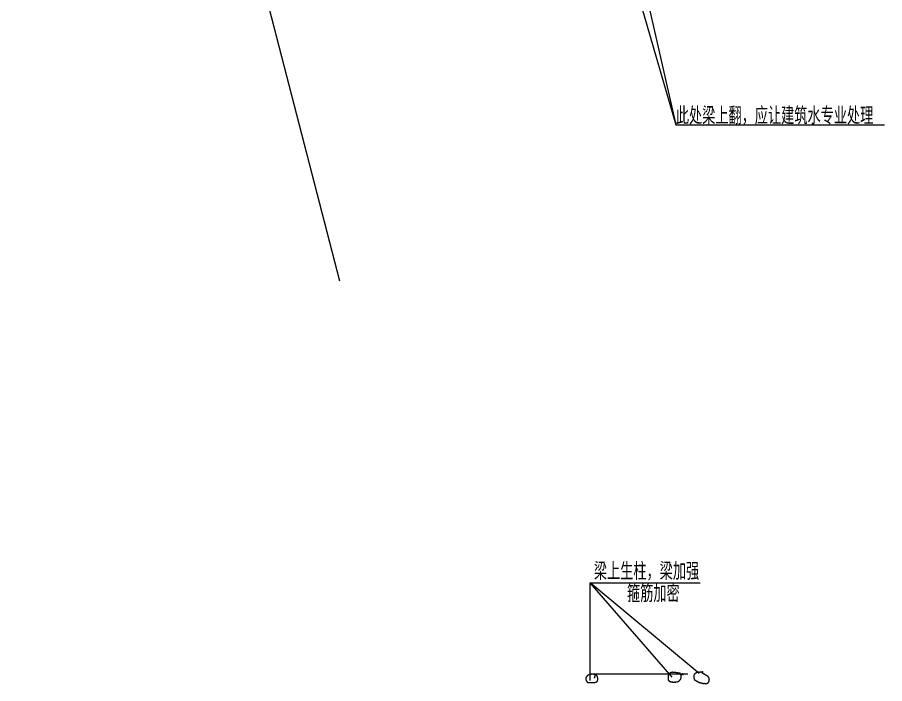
# Model space of a CAD drawing. Extents: x -1058961 to 23600, y -449123 to 2751847.
# Drawn here: x -235267 to -34994, y 2358863 to 2512731 of the extents above; entities that cross this region are included whole.
import ezdxf

# ---------------------------------------------------------------- set-up
doc = ezdxf.new("R2010")
doc.units = 0
doc.header["$LTSCALE"] = 1000
doc.layers.add('S-S说明文字', color=7, linetype='CONTINUOUS')
doc.layers.add('签名', color=7, linetype='CONTINUOUS', lineweight=18)
doc.styles.add('TSSD_REIN', font='tssdeng.shx', dxfattribs={"width": 0.7, "height": 300, "bigfont": 'tssdchn.shx'})

msp = doc.modelspace()

# ---------------------------------------------------------------- linework, layer by layer
at = {"layer": '签名', "color": 1}
for p, q in [((-160819.35, 2451789.64), (-235267.25, 2740598.36)), ((-94044.52, 2525249.61), (-83180.63, 2487898.12)), ((-91725.11, 2525373.84), (-83180.63, 2487898.12)), ((-83180.63, 2487898.12), (-34993.94, 2487898.12)), ((-77812.65, 2361230.82), (-103022.02, 2382127.46)), ((-84036.34, 2360355.58), (-103022.02, 2382127.46)), ((-80436.33, 2361055.58), (-102736, 2361055.58))]:
    msp.add_line(p, q, dxfattribs=at)
msp.add_lwpolyline([(-103022.02, 2359602.26), (-103022.02, 2382127.46), (-77560.02, 2382127.46)], dxfattribs=at)
for points in [[(-82363.36, 2361255.53, 0.52056705), (-82396.41, 2361255.53, 0.52056705), (-82396.41, 2361255.53, 0.52056705), (-82495.56, 2361272.04, 0.52056705), (-82495.56, 2361272.04, 0.52056705), (-82660.8, 2361305.06, 0.52056705), (-82660.8, 2361305.06, 0.52056705), (-82826.04, 2361321.57, 0.52056705), (-82826.04, 2361321.57, 0.52056705), (-83040.86, 2361354.58, 0.52056705), (-83040.86, 2361354.58, 0.52056705), (-83189.58, 2361387.6, 0.52056705), (-83189.58, 2361387.6, 0.52056705), (-83371.35, 2361404.11, 0.52056705), (-83371.35, 2361404.11, 0.52056705), (-83520.07, 2361420.62, 0.52056705), (-83520.07, 2361420.62, 0.52056705), (-83668.79, 2361420.62, 0.52056705), (-83668.79, 2361420.62, 0.52056705), (-83800.99, 2361437.13, 0.52056705), (-83800.99, 2361437.13, 0.52056705), (-83933.18, 2361453.63, 0.52056705), (-83933.18, 2361453.63, 0.52056705), (-84065.38, 2361453.63, 0.52056705), (-84065.38, 2361453.63, 0.52056705), (-84164.52, 2361437.13, 0.52056705), (-84164.52, 2361437.13, 0.52056705), (-84263.67, 2361420.62, 0.52056705), (-84263.67, 2361420.62, 0.52056705), (-84362.81, 2361387.6, 0.52056705), (-84362.81, 2361387.6, 0.52056705), (-84461.96, 2361338.07, 0.52056705), (-84461.96, 2361338.07, 0.52056705), (-84528.06, 2361288.55, 0.52056705), (-84528.06, 2361288.55, 0.52056705), (-84627.2, 2361239.02, 0.52056705), (-84627.2, 2361239.02, 0.52056705), (-84693.3, 2361172.99, 0.52056705), (-84693.3, 2361172.99, 0.52056705), (-84759.4, 2361123.46, 0.52056705), (-84759.4, 2361123.46, 0.52056705), (-84808.98, 2361057.43, 0.52056705), (-84808.98, 2361057.43, 0.52056705), (-84842.02, 2361007.9, 0.52056705), (-84842.02, 2361007.9, 0.52056705), (-84891.6, 2360925.36, 0.52056705), (-84891.6, 2360925.36, 0.52056705), (-84908.12, 2360859.33, 0.52056705), (-84908.12, 2360859.33, 0.52056705), (-84957.7, 2360793.29, 0.52056705), (-84957.7, 2360793.29, 0.52056705), (-84957.7, 2360727.26, 0.52056705), (-84957.7, 2360727.26, 0.52056705), (-84990.74, 2360677.73, 0.52056705), (-84990.74, 2360677.73, 0.52056705), (-84990.74, 2360628.21, 0.52056705), (-84990.74, 2360628.21, 0.52056705), (-84990.74, 2360545.67, 0.52056705), (-84990.74, 2360545.67, 0.52056705), (-84990.74, 2360463.12, 0.52056705), (-84990.74, 2360463.12, 0.52056705), (-84990.74, 2360380.58, 0.52056705), (-84990.74, 2360380.58, 0.52056705), (-84990.74, 2360298.04, 0.52056705), (-84990.74, 2360298.04, 0.52056705), (-84990.74, 2360232, 0.52056705), (-84990.74, 2360232, 0.52056705), (-84990.74, 2360165.97, 0.52056705), (-84990.74, 2360165.97, 0.52056705), (-84990.74, 2360083.43, 0.52056705), (-84990.74, 2360083.43, 0.52056705), (-84990.74, 2360017.39, 0.52056705), (-84990.74, 2360017.39, 0.52056705), (-84990.74, 2359967.87, 0.52056705), (-84990.74, 2359967.87, 0.52056705), (-84990.74, 2359901.84, 0.52056705), (-84990.74, 2359901.84, 0.52056705), (-84990.74, 2359868.82, 0.52056705), (-84990.74, 2359868.82, 0.52056705), (-84990.74, 2359802.78, 0.52056705), (-84990.74, 2359802.78, 0.52056705), (-84957.7, 2359736.75, 0.52056705), (-84957.7, 2359736.75, 0.52056705), (-84924.65, 2359687.22, 0.52056705), (-84924.65, 2359687.22, 0.52056705), (-84891.6, 2359621.19, 0.52056705), (-84891.6, 2359621.19, 0.52056705), (-84858.55, 2359571.66, 0.52056705), (-84858.55, 2359571.66, 0.52056705), (-84825.5, 2359538.65, 0.52056705), (-84825.5, 2359538.65, 0.52056705), (-84759.4, 2359489.12, 0.52056705), (-84759.4, 2359489.12, 0.52056705), (-84660.25, 2359456.11, 0.52056705), (-84660.25, 2359456.11, 0.52056705), (-84561.11, 2359390.07, 0.52056705), (-84561.11, 2359390.07, 0.52056705), (-84428.91, 2359373.56, 0.52056705), (-84428.91, 2359373.56, 0.52056705), (-84280.19, 2359340.55, 0.52056705), (-84280.19, 2359340.55, 0.52056705), (-84065.38, 2359307.53, 0.52056705), (-84065.38, 2359307.53, 0.52056705), (-83867.08, 2359274.51, 0.52056705), (-83867.08, 2359274.51, 0.52056705), (-83652.27, 2359274.51, 0.52056705), (-83652.27, 2359274.51, 0.52056705), (-83437.45, 2359258, 0.52056705), (-83437.45, 2359258, 0.52056705), (-83140.01, 2359258, 0.52056705), (-83140.01, 2359258, 0.52056705), (-82941.71, 2359291.02, 0.52056705), (-82941.71, 2359291.02, 0.52056705), (-82776.47, 2359324.04, 0.52056705), (-82776.47, 2359324.04, 0.52056705), (-82693.85, 2359373.56, 0.52056705), (-82693.85, 2359373.56, 0.52056705), (-82578.18, 2359439.6, 0.52056705), (-82578.18, 2359439.6, 0.52056705), (-82462.51, 2359522.14, 0.52056705), (-82462.51, 2359522.14, 0.52056705), (-82379.89, 2359604.68, 0.52056705), (-82379.89, 2359604.68, 0.52056705), (-82330.31, 2359654.21, 0.52056705), (-82330.31, 2359654.21, 0.52056705), (-82264.21, 2359720.24, 0.52056705), (-82264.21, 2359720.24, 0.52056705), (-82198.12, 2359769.77, 0.52056705), (-82198.12, 2359769.77, 0.52056705), (-82165.07, 2359852.31, 0.52056705), (-82165.07, 2359852.31, 0.52056705), (-82098.97, 2359951.36, 0.52056705), (-82098.97, 2359951.36, 0.52056705), (-82049.39, 2360050.41, 0.52056705), (-82049.39, 2360050.41, 0.52056705), (-81999.82, 2360149.46, 0.52056705), (-81999.82, 2360149.46, 0.52056705), (-81983.3, 2360232, 0.52056705), (-81983.3, 2360232, 0.52056705), (-81966.77, 2360347.56, 0.52056705), (-81966.77, 2360347.56, 0.52056705), (-81966.77, 2360430.11, 0.52056705), (-81966.77, 2360430.11, 0.52056705), (-81966.77, 2360479.63, 0.52056705), (-81966.77, 2360479.63, 0.52056705), (-81966.77, 2360562.17, 0.52056705), (-81966.77, 2360562.17, 0.52056705), (-81966.77, 2360628.21, 0.52056705), (-81966.77, 2360628.21, 0.52056705), (-81966.77, 2360677.73, 0.52056705), (-81966.77, 2360677.73, 0.52056705), (-81983.3, 2360727.26, 0.52056705), (-81983.3, 2360727.26, 0.52056705), (-81999.82, 2360776.78, 0.52056705), (-81999.82, 2360776.78, 0.52056705), (-82032.87, 2360842.82, 0.52056705), (-82032.87, 2360842.82, 0.52056705), (-82049.39, 2360925.36, 0.52056705), (-82049.39, 2360925.36, 0.52056705), (-82065.92, 2360991.4, 0.52056705), (-82065.92, 2360991.4, 0.52056705), (-82098.97, 2361073.94, 0.52056705), (-82098.97, 2361073.94, 0.52056705), (-82115.5, 2361106.95, 0.52056705), (-82115.5, 2361106.95, 0.52056705), (-82148.54, 2361172.99, 0.52056705), (-82148.54, 2361172.99, 0.52056705), (-82165.07, 2361206.01, 0.52056705), (-82165.07, 2361206.01, 0.52056705), (-82181.59, 2361222.51, 0.52056705), (-82181.59, 2361222.51, 0.52056705), (-82198.12, 2361239.02, 0.52056705), (-82198.12, 2361239.02, 0.52056705), (-82214.64, 2361255.53, 0.52056705), (-82214.64, 2361255.53, 0.52056705), (-82231.17, 2361255.53, 0.52056705), (-82231.17, 2361255.53, 0.52056705), (-82247.69, 2361272.04, 0.52056705), (-82247.69, 2361272.04, 0.52056705), (-82313.79, 2361272.04, 0.52056705), (-82313.79, 2361272.04, 0.52056705), (-82346.84, 2361288.55, 0.52056705), (-82346.84, 2361288.55, 0.52056705), (-82363.36, 2361288.55, 0.52056705), (-82363.36, 2361288.55, 0.52056705), (-82379.89, 2361288.55, 0.52056705), (-82379.89, 2361288.55, 0.52056705), (-82379.89, 2361272.04, 0.52056705), (-82379.89, 2361272.04, 0.52056705), (-82379.89, 2361239.02, 0.52056705), (-82379.89, 2361239.02, 0.52056705), (-82379.89, 2361222.51, 0.52056705), (-82379.89, 2361222.51, 0.52056705), (-82379.89, 2361189.5, 0.52056705), (-82379.89, 2361189.5, 0.52056705), (-82330.31, 2361172.99, 0.52056705), (-82330.31, 2361172.99, 0.52056705), (-82181.59, 2361139.97, 0.52056705), (-82181.59, 2361139.97, 0.52056705), (-81950.25, 2361090.45, 0.52056705), (-81950.25, 2361090.45, 0.52056705), (-81669.33, 2361057.43, 0.52056705), (-81669.33, 2361057.43, 0.52056705), (-81504.09, 2361024.41, 0.52056705), (-81504.09, 2361024.41, 0.52056705), (-81404.94, 2361024.41, 0.52056705), (-81404.94, 2361024.41, 0.52056705), (-81355.37, 2361024.41, 0.52056705), (-81355.37, 2361024.41, 0.52056705), (-81355.37, 2361040.92, 0.52056705), (-81355.37, 2361040.92, 0.52056705), (-81371.89, 2361040.92, 0.52056705), (-81371.89, 2361040.92, 0.52056705), (-81421.47, 2361040.92, 0.52056705), (-81421.47, 2361040.92, 0.52056705), (-81487.57, 2361040.92, 0.52056705), (-81487.57, 2361040.92, 0.52056705), (-81520.61, 2361057.43, 0.52056705), (-81520.61, 2361057.43, 0.52056705), (-81537.14, 2361057.43, 0.52056705), (-81537.14, 2361057.43, 0.52056705), (-81553.66, 2361057.43, 0.52056705), (-81553.66, 2361057.43, 0.52056705), (-81570.19, 2361057.43, 0.52056705), (-81570.19, 2361057.43, 0.52056705), (-81570.19, 2361073.94, 0.52056705), (-81570.19, 2361073.94, 0.52056705), (-81603.24, 2361073.94, 0.52056705), (-81603.24, 2361073.94, 0.52056705), (-81619.76, 2361090.45, 0.52056705), (-81619.76, 2361090.45, 0.52056705), (-81652.81, 2361106.95, 0.52056705), (-81652.81, 2361106.95, 0.52056705), (-81702.38, 2361123.46, 0.52056705), (-81702.38, 2361123.46, 0.52056705), (-81735.43, 2361123.46, 0.52056705), (-81735.43, 2361123.46)], [(-76893.78, 2361486.65, 0.52056705), (-76959.88, 2361486.65, 0.52056705), (-76959.88, 2361486.65, 0.52056705), (-77141.64, 2361486.65, 0.52056705), (-77141.64, 2361486.65, 0.52056705), (-77406.03, 2361470.14, 0.52056705), (-77406.03, 2361470.14, 0.52056705), (-77554.75, 2361470.14, 0.52056705), (-77554.75, 2361470.14, 0.52056705), (-77802.62, 2361470.14, 0.52056705), (-77802.62, 2361470.14, 0.52056705), (-78133.11, 2361437.13, 0.52056705), (-78133.11, 2361437.13, 0.52056705), (-78298.35, 2361404.11, 0.52056705), (-78298.35, 2361404.11, 0.52056705), (-78414.02, 2361354.58, 0.52056705), (-78414.02, 2361354.58, 0.52056705), (-78546.22, 2361305.06, 0.52056705), (-78546.22, 2361305.06, 0.52056705), (-78694.94, 2361206.01, 0.52056705), (-78694.94, 2361206.01, 0.52056705), (-78810.61, 2361123.46, 0.52056705), (-78810.61, 2361123.46, 0.52056705), (-78926.28, 2361007.9, 0.52056705), (-78926.28, 2361007.9, 0.52056705), (-78992.38, 2360892.35, 0.52056705), (-78992.38, 2360892.35, 0.52056705), (-79025.43, 2360793.29, 0.52056705), (-79025.43, 2360793.29, 0.52056705), (-79041.95, 2360677.73, 0.52056705), (-79041.95, 2360677.73, 0.52056705), (-79058.47, 2360578.68, 0.52056705), (-79058.47, 2360578.68, 0.52056705), (-79058.47, 2360479.63, 0.52056705), (-79058.47, 2360479.63, 0.52056705), (-79058.47, 2360364.07, 0.52056705), (-79058.47, 2360364.07, 0.52056705), (-79058.47, 2360265.02, 0.52056705), (-79058.47, 2360265.02, 0.52056705), (-79041.95, 2360132.95, 0.52056705), (-79041.95, 2360132.95, 0.52056705), (-79008.9, 2360017.39, 0.52056705), (-79008.9, 2360017.39, 0.52056705), (-78959.33, 2359901.84, 0.52056705), (-78959.33, 2359901.84, 0.52056705), (-78876.71, 2359802.78, 0.52056705), (-78876.71, 2359802.78, 0.52056705), (-78777.56, 2359703.73, 0.52056705), (-78777.56, 2359703.73, 0.52056705), (-78661.89, 2359637.7, 0.52056705), (-78661.89, 2359637.7, 0.52056705), (-78562.74, 2359555.16, 0.52056705), (-78562.74, 2359555.16, 0.52056705), (-78430.55, 2359489.12, 0.52056705), (-78430.55, 2359489.12, 0.52056705), (-78265.3, 2359406.58, 0.52056705), (-78265.3, 2359406.58, 0.52056705), (-78116.59, 2359324.04, 0.52056705), (-78116.59, 2359324.04, 0.52056705), (-77951.34, 2359241.49, 0.52056705), (-77951.34, 2359241.49, 0.52056705), (-77753.05, 2359175.46, 0.52056705), (-77753.05, 2359175.46, 0.52056705), (-77505.18, 2359109.43, 0.52056705), (-77505.18, 2359109.43, 0.52056705), (-77306.89, 2359043.39, 0.52056705), (-77306.89, 2359043.39, 0.52056705), (-77075.55, 2358993.87, 0.52056705), (-77075.55, 2358993.87, 0.52056705), (-76844.2, 2358960.85, 0.52056705), (-76844.2, 2358960.85, 0.52056705), (-76596.34, 2358944.34, 0.52056705), (-76596.34, 2358944.34, 0.52056705), (-76315.42, 2358927.83, 0.52056705), (-76315.42, 2358927.83, 0.52056705), (-76117.13, 2358927.83, 0.52056705), (-76117.13, 2358927.83, 0.52056705), (-75951.89, 2358944.34, 0.52056705), (-75951.89, 2358944.34, 0.52056705), (-75836.21, 2359010.38, 0.52056705), (-75836.21, 2359010.38, 0.52056705), (-75770.12, 2359076.41, 0.52056705), (-75770.12, 2359076.41, 0.52056705), (-75704.02, 2359158.95, 0.52056705), (-75704.02, 2359158.95, 0.52056705), (-75670.97, 2359224.99, 0.52056705), (-75670.97, 2359224.99, 0.52056705), (-75621.4, 2359274.51, 0.52056705), (-75621.4, 2359274.51, 0.52056705), (-75604.87, 2359340.55, 0.52056705), (-75604.87, 2359340.55, 0.52056705), (-75588.35, 2359373.56, 0.52056705), (-75588.35, 2359373.56, 0.52056705), (-75555.3, 2359423.09, 0.52056705), (-75555.3, 2359423.09, 0.52056705), (-75522.25, 2359522.14, 0.52056705), (-75522.25, 2359522.14, 0.52056705), (-75505.73, 2359621.19, 0.52056705), (-75505.73, 2359621.19, 0.52056705), (-75505.73, 2359720.24, 0.52056705), (-75505.73, 2359720.24, 0.52056705), (-75505.73, 2359819.29, 0.52056705), (-75505.73, 2359819.29, 0.52056705), (-75505.73, 2359934.85, 0.52056705), (-75505.73, 2359934.85, 0.52056705), (-75522.25, 2360017.39, 0.52056705), (-75522.25, 2360017.39, 0.52056705), (-75555.3, 2360099.94, 0.52056705), (-75555.3, 2360099.94, 0.52056705), (-75588.35, 2360182.48, 0.52056705), (-75588.35, 2360182.48, 0.52056705), (-75637.92, 2360281.53, 0.52056705), (-75637.92, 2360281.53, 0.52056705), (-75687.5, 2360364.07, 0.52056705), (-75687.5, 2360364.07, 0.52056705), (-75720.54, 2360430.11, 0.52056705), (-75720.54, 2360430.11, 0.52056705), (-75753.59, 2360479.63, 0.52056705), (-75753.59, 2360479.63, 0.52056705), (-75803.17, 2360529.16, 0.52056705), (-75803.17, 2360529.16, 0.52056705), (-75852.74, 2360562.17, 0.52056705), (-75852.74, 2360562.17, 0.52056705), (-75935.36, 2360611.7, 0.52056705), (-75935.36, 2360611.7, 0.52056705), (-76001.46, 2360661.23, 0.52056705), (-76001.46, 2360661.23, 0.52056705), (-76067.56, 2360694.24, 0.52056705), (-76067.56, 2360694.24, 0.52056705), (-76133.65, 2360727.26, 0.52056705), (-76133.65, 2360727.26, 0.52056705), (-76232.8, 2360776.78, 0.52056705), (-76232.8, 2360776.78, 0.52056705), (-76298.9, 2360809.8, 0.52056705), (-76298.9, 2360809.8, 0.52056705), (-76398.04, 2360859.33, 0.52056705), (-76398.04, 2360859.33, 0.52056705), (-76480.67, 2360908.85, 0.52056705), (-76480.67, 2360908.85, 0.52056705), (-76546.76, 2360958.38, 0.52056705), (-76546.76, 2360958.38, 0.52056705), (-76612.86, 2361007.9, 0.52056705), (-76612.86, 2361007.9, 0.52056705), (-76645.91, 2361057.43, 0.52056705), (-76645.91, 2361057.43, 0.52056705), (-76695.48, 2361090.45, 0.52056705), (-76695.48, 2361090.45, 0.52056705), (-76728.53, 2361106.95, 0.52056705), (-76728.53, 2361106.95, 0.52056705), (-76745.06, 2361123.46, 0.52056705), (-76745.06, 2361123.46, 0.52056705), (-76761.58, 2361123.46, 0.52056705), (-76761.58, 2361123.46, 0.52056705), (-76794.63, 2361139.97, 0.52056705), (-76794.63, 2361139.97, 0.52056705), (-76827.68, 2361156.48, 0.52056705), (-76827.68, 2361156.48, 0.52056705), (-76844.2, 2361156.48, 0.52056705), (-76844.2, 2361156.48, 0.52056705), (-76860.73, 2361156.48, 0.52056705), (-76860.73, 2361156.48, 0.52056705), (-76877.25, 2361172.99, 0.52056705), (-76877.25, 2361172.99, 0.52056705), (-76910.3, 2361222.51, 0.52056705), (-76910.3, 2361222.51, 0.52056705), (-76959.88, 2361288.55, 0.52056705), (-76959.88, 2361288.55, 0.52056705), (-76976.4, 2361371.09, 0.52056705), (-76976.4, 2361371.09, 0.52056705), (-77009.45, 2361453.63, 0.52056705), (-77009.45, 2361453.63, 0.52056705), (-77009.45, 2361519.67, 0.52056705), (-77009.45, 2361519.67, 0.52056705), (-77009.45, 2361552.68, 0.52056705), (-77009.45, 2361552.68, 0.52056705), (-77025.97, 2361552.68, 0.52056705), (-77025.97, 2361552.68, 0.52056705), (-77042.5, 2361552.68, 0.52056705), (-77042.5, 2361552.68, 0.52056705), (-77075.55, 2361536.18, 0.52056705), (-77075.55, 2361536.18, 0.52056705), (-77108.59, 2361470.14, 0.52056705), (-77108.59, 2361470.14, 0.52056705), (-77141.64, 2361420.62, 0.52056705), (-77141.64, 2361420.62, 0.52056705), (-77158.17, 2361338.07, 0.52056705), (-77158.17, 2361338.07, 0.52056705), (-77158.17, 2361288.55, 0.52056705), (-77158.17, 2361288.55, 0.52056705), (-77158.17, 2361255.53, 0.52056705), (-77158.17, 2361255.53)], [(-101784.19, 2360923.93, 0.52056705), (-101794.58, 2360923.93, 0.52056705), (-101794.58, 2360923.93, 0.52056705), (-101846.53, 2360944.69, 0.52056705), (-101846.53, 2360944.69, 0.52056705), (-101929.65, 2360955.07, 0.52056705), (-101929.65, 2360955.07, 0.52056705), (-102106.29, 2360975.83, 0.52056705), (-102106.29, 2360975.83, 0.52056705), (-102376.44, 2360986.21, 0.52056705), (-102376.44, 2360986.21, 0.52056705), (-102553.07, 2360996.59, 0.52056705), (-102553.07, 2360996.59, 0.52056705), (-102760.88, 2360996.59, 0.52056705), (-102760.88, 2360996.59, 0.52056705), (-102916.74, 2360986.21, 0.52056705), (-102916.74, 2360986.21, 0.52056705), (-103062.2, 2360975.83, 0.52056705), (-103062.2, 2360975.83, 0.52056705), (-103186.89, 2360934.31, 0.52056705), (-103186.89, 2360934.31, 0.52056705), (-103311.57, 2360903.17, 0.52056705), (-103311.57, 2360903.17, 0.52056705), (-103373.91, 2360872.03, 0.52056705), (-103373.91, 2360872.03, 0.52056705), (-103425.86, 2360840.89, 0.52056705), (-103425.86, 2360840.89, 0.52056705), (-103477.82, 2360809.74, 0.52056705), (-103477.82, 2360809.74, 0.52056705), (-103540.16, 2360757.84, 0.52056705), (-103540.16, 2360757.84, 0.52056705), (-103581.72, 2360726.7, 0.52056705), (-103581.72, 2360726.7, 0.52056705), (-103633.67, 2360674.8, 0.52056705), (-103633.67, 2360674.8, 0.52056705), (-103675.23, 2360612.52, 0.52056705), (-103675.23, 2360612.52, 0.52056705), (-103747.96, 2360539.86, 0.52056705), (-103747.96, 2360539.86, 0.52056705), (-103799.92, 2360498.34, 0.52056705), (-103799.92, 2360498.34, 0.52056705), (-103841.48, 2360436.05, 0.52056705), (-103841.48, 2360436.05, 0.52056705), (-103872.65, 2360394.53, 0.52056705), (-103872.65, 2360394.53, 0.52056705), (-103903.82, 2360342.63, 0.52056705), (-103903.82, 2360342.63, 0.52056705), (-103934.99, 2360301.11, 0.52056705), (-103934.99, 2360301.11, 0.52056705), (-103955.77, 2360259.59, 0.52056705), (-103955.77, 2360259.59, 0.52056705), (-103976.55, 2360197.3, 0.52056705), (-103976.55, 2360197.3, 0.52056705), (-103986.94, 2360166.16, 0.52056705), (-103986.94, 2360166.16, 0.52056705), (-103997.33, 2360124.64, 0.52056705), (-103997.33, 2360124.64, 0.52056705), (-104018.11, 2360072.74, 0.52056705), (-104018.11, 2360072.74, 0.52056705), (-104018.11, 2360051.98, 0.52056705), (-104018.11, 2360051.98, 0.52056705), (-104018.11, 2360010.46, 0.52056705), (-104018.11, 2360010.46, 0.52056705), (-104018.11, 2359989.7, 0.52056705), (-104018.11, 2359989.7, 0.52056705), (-104018.11, 2359948.18, 0.52056705), (-104018.11, 2359948.18, 0.52056705), (-104018.11, 2359917.04, 0.52056705), (-104018.11, 2359917.04, 0.52056705), (-104007.72, 2359875.51, 0.52056705), (-104007.72, 2359875.51, 0.52056705), (-103997.33, 2359844.37, 0.52056705), (-103997.33, 2359844.37, 0.52056705), (-103986.94, 2359813.23, 0.52056705), (-103986.94, 2359813.23, 0.52056705), (-103976.55, 2359782.09, 0.52056705), (-103976.55, 2359782.09, 0.52056705), (-103966.16, 2359740.57, 0.52056705), (-103966.16, 2359740.57, 0.52056705), (-103955.77, 2359709.43, 0.52056705), (-103955.77, 2359709.43, 0.52056705), (-103945.38, 2359688.67, 0.52056705), (-103945.38, 2359688.67, 0.52056705), (-103934.99, 2359647.15, 0.52056705), (-103934.99, 2359647.15, 0.52056705), (-103914.21, 2359605.63, 0.52056705), (-103914.21, 2359605.63, 0.52056705), (-103903.82, 2359564.11, 0.52056705), (-103903.82, 2359564.11, 0.52056705), (-103883.04, 2359522.58, 0.52056705), (-103883.04, 2359522.58, 0.52056705), (-103851.87, 2359491.44, 0.52056705), (-103851.87, 2359491.44, 0.52056705), (-103841.48, 2359449.92, 0.52056705), (-103841.48, 2359449.92, 0.52056705), (-103820.7, 2359429.16, 0.52056705), (-103820.7, 2359429.16, 0.52056705), (-103799.92, 2359408.4, 0.52056705), (-103799.92, 2359408.4, 0.52056705), (-103768.75, 2359377.26, 0.52056705), (-103768.75, 2359377.26, 0.52056705), (-103758.36, 2359356.5, 0.52056705), (-103758.36, 2359356.5, 0.52056705), (-103737.57, 2359335.74, 0.52056705), (-103737.57, 2359335.74, 0.52056705), (-103716.79, 2359304.6, 0.52056705), (-103716.79, 2359304.6, 0.52056705), (-103685.62, 2359283.84, 0.52056705), (-103685.62, 2359283.84, 0.52056705), (-103654.45, 2359252.69, 0.52056705), (-103654.45, 2359252.69, 0.52056705), (-103623.28, 2359221.55, 0.52056705), (-103623.28, 2359221.55, 0.52056705), (-103571.33, 2359190.41, 0.52056705), (-103571.33, 2359190.41, 0.52056705), (-103508.99, 2359169.65, 0.52056705), (-103508.99, 2359169.65, 0.52056705), (-103446.65, 2359148.89, 0.52056705), (-103446.65, 2359148.89, 0.52056705), (-103384.3, 2359138.51, 0.52056705), (-103384.3, 2359138.51, 0.52056705), (-103311.57, 2359138.51, 0.52056705), (-103311.57, 2359138.51, 0.52056705), (-103259.62, 2359128.13, 0.52056705), (-103259.62, 2359128.13, 0.52056705), (-103176.5, 2359128.13, 0.52056705), (-103176.5, 2359128.13, 0.52056705), (-103114.15, 2359128.13, 0.52056705), (-103114.15, 2359128.13, 0.52056705), (-103041.42, 2359128.13, 0.52056705), (-103041.42, 2359128.13, 0.52056705), (-102937.52, 2359128.13, 0.52056705), (-102937.52, 2359128.13, 0.52056705), (-102854.39, 2359117.75, 0.52056705), (-102854.39, 2359117.75, 0.52056705), (-102719.32, 2359117.75, 0.52056705), (-102719.32, 2359117.75, 0.52056705), (-102625.81, 2359117.75, 0.52056705), (-102625.81, 2359117.75, 0.52056705), (-102573.85, 2359117.75, 0.52056705), (-102573.85, 2359117.75, 0.52056705), (-102501.12, 2359117.75, 0.52056705), (-102501.12, 2359117.75, 0.52056705), (-102449.17, 2359128.13, 0.52056705), (-102449.17, 2359128.13, 0.52056705), (-102366.05, 2359128.13, 0.52056705), (-102366.05, 2359128.13, 0.52056705), (-102324.49, 2359128.13, 0.52056705), (-102324.49, 2359128.13, 0.52056705), (-102262.14, 2359138.51, 0.52056705), (-102262.14, 2359138.51, 0.52056705), (-102189.41, 2359148.89, 0.52056705), (-102189.41, 2359148.89, 0.52056705), (-102106.29, 2359148.89, 0.52056705), (-102106.29, 2359148.89, 0.52056705), (-102033.56, 2359148.89, 0.52056705), (-102033.56, 2359148.89, 0.52056705), (-101940.04, 2359159.27, 0.52056705), (-101940.04, 2359159.27, 0.52056705), (-101877.7, 2359169.65, 0.52056705), (-101877.7, 2359169.65, 0.52056705), (-101815.36, 2359169.65, 0.52056705), (-101815.36, 2359169.65, 0.52056705), (-101763.41, 2359190.41, 0.52056705), (-101763.41, 2359190.41, 0.52056705), (-101732.24, 2359190.41, 0.52056705), (-101732.24, 2359190.41, 0.52056705), (-101701.07, 2359200.79, 0.52056705), (-101701.07, 2359200.79, 0.52056705), (-101669.9, 2359211.17, 0.52056705), (-101669.9, 2359211.17, 0.52056705), (-101638.72, 2359211.17, 0.52056705), (-101638.72, 2359211.17, 0.52056705), (-101607.55, 2359231.93, 0.52056705), (-101607.55, 2359231.93, 0.52056705), (-101586.77, 2359242.31, 0.52056705), (-101586.77, 2359242.31, 0.52056705), (-101565.99, 2359252.69, 0.52056705), (-101565.99, 2359252.69, 0.52056705), (-101545.21, 2359263.07, 0.52056705), (-101545.21, 2359263.07, 0.52056705), (-101524.43, 2359273.46, 0.52056705), (-101524.43, 2359273.46, 0.52056705), (-101493.26, 2359283.84, 0.52056705), (-101493.26, 2359283.84, 0.52056705), (-101472.48, 2359294.22, 0.52056705), (-101472.48, 2359294.22, 0.52056705), (-101441.3, 2359314.98, 0.52056705), (-101441.3, 2359314.98, 0.52056705), (-101410.13, 2359335.74, 0.52056705), (-101410.13, 2359335.74, 0.52056705), (-101389.35, 2359356.5, 0.52056705), (-101389.35, 2359356.5, 0.52056705), (-101368.57, 2359377.26, 0.52056705), (-101368.57, 2359377.26, 0.52056705), (-101347.79, 2359387.64, 0.52056705), (-101347.79, 2359387.64, 0.52056705), (-101347.79, 2359408.4, 0.52056705), (-101347.79, 2359408.4, 0.52056705), (-101327.01, 2359418.78, 0.52056705), (-101327.01, 2359418.78, 0.52056705), (-101316.62, 2359449.92, 0.52056705), (-101316.62, 2359449.92, 0.52056705), (-101306.23, 2359470.68, 0.52056705), (-101306.23, 2359470.68, 0.52056705), (-101285.45, 2359491.44, 0.52056705), (-101285.45, 2359491.44, 0.52056705), (-101285.45, 2359532.96, 0.52056705), (-101285.45, 2359532.96, 0.52056705), (-101275.06, 2359584.86, 0.52056705), (-101275.06, 2359584.86, 0.52056705), (-101275.06, 2359605.63, 0.52056705), (-101275.06, 2359605.63, 0.52056705), (-101264.67, 2359636.77, 0.52056705), (-101264.67, 2359636.77, 0.52056705), (-101254.28, 2359678.29, 0.52056705), (-101254.28, 2359678.29, 0.52056705), (-101254.28, 2359709.43, 0.52056705), (-101254.28, 2359709.43, 0.52056705), (-101243.89, 2359740.57, 0.52056705), (-101243.89, 2359740.57, 0.52056705), (-101243.89, 2359771.71, 0.52056705), (-101243.89, 2359771.71, 0.52056705), (-101243.89, 2359813.23, 0.52056705), (-101243.89, 2359813.23, 0.52056705), (-101243.89, 2359844.37, 0.52056705), (-101243.89, 2359844.37, 0.52056705), (-101233.5, 2359885.9, 0.52056705), (-101233.5, 2359885.9, 0.52056705), (-101233.5, 2359927.42, 0.52056705), (-101233.5, 2359927.42, 0.52056705), (-101233.5, 2359968.94, 0.52056705), (-101233.5, 2359968.94, 0.52056705), (-101233.5, 2360000.08, 0.52056705), (-101233.5, 2360000.08, 0.52056705), (-101233.5, 2360041.6, 0.52056705), (-101233.5, 2360041.6, 0.52056705), (-101233.5, 2360072.74, 0.52056705), (-101233.5, 2360072.74, 0.52056705), (-101243.89, 2360103.88, 0.52056705), (-101243.89, 2360103.88, 0.52056705), (-101243.89, 2360135.02, 0.52056705), (-101243.89, 2360135.02, 0.52056705), (-101254.28, 2360176.54, 0.52056705), (-101254.28, 2360176.54, 0.52056705), (-101254.28, 2360218.07, 0.52056705), (-101254.28, 2360218.07, 0.52056705), (-101264.67, 2360259.59, 0.52056705), (-101264.67, 2360259.59, 0.52056705), (-101275.06, 2360321.87, 0.52056705), (-101275.06, 2360321.87, 0.52056705), (-101285.45, 2360353.01, 0.52056705), (-101285.45, 2360353.01, 0.52056705), (-101295.84, 2360394.53, 0.52056705), (-101295.84, 2360394.53, 0.52056705), (-101306.23, 2360425.67, 0.52056705), (-101306.23, 2360425.67, 0.52056705), (-101316.62, 2360446.43, 0.52056705), (-101316.62, 2360446.43, 0.52056705), (-101327.01, 2360477.57, 0.52056705), (-101327.01, 2360477.57, 0.52056705), (-101337.4, 2360487.95, 0.52056705), (-101337.4, 2360487.95, 0.52056705), (-101347.79, 2360519.1, 0.52056705), (-101347.79, 2360519.1, 0.52056705), (-101358.18, 2360550.24, 0.52056705), (-101358.18, 2360550.24, 0.52056705), (-101368.57, 2360571, 0.52056705), (-101368.57, 2360571, 0.52056705), (-101378.96, 2360591.76, 0.52056705), (-101378.96, 2360591.76, 0.52056705), (-101399.74, 2360612.52, 0.52056705), (-101399.74, 2360612.52, 0.52056705), (-101410.13, 2360633.28, 0.52056705), (-101410.13, 2360633.28, 0.52056705), (-101410.13, 2360654.04, 0.52056705), (-101410.13, 2360654.04, 0.52056705), (-101430.91, 2360674.8, 0.52056705), (-101430.91, 2360674.8, 0.52056705), (-101441.3, 2360695.56, 0.52056705), (-101441.3, 2360695.56, 0.52056705), (-101462.09, 2360726.7, 0.52056705), (-101462.09, 2360726.7, 0.52056705), (-101472.48, 2360747.46, 0.52056705), (-101472.48, 2360747.46, 0.52056705), (-101482.87, 2360768.22, 0.52056705), (-101482.87, 2360768.22, 0.52056705), (-101503.65, 2360788.98, 0.52056705), (-101503.65, 2360788.98, 0.52056705), (-101514.04, 2360809.74, 0.52056705), (-101514.04, 2360809.74, 0.52056705), (-101534.82, 2360840.89, 0.52056705), (-101534.82, 2360840.89, 0.52056705), (-101545.21, 2360861.65, 0.52056705), (-101545.21, 2360861.65, 0.52056705), (-101555.6, 2360882.41, 0.52056705), (-101555.6, 2360882.41, 0.52056705), (-101576.38, 2360903.17, 0.52056705), (-101576.38, 2360903.17, 0.52056705), (-101607.55, 2360944.69, 0.52056705), (-101607.55, 2360944.69, 0.52056705), (-101617.94, 2360965.45, 0.52056705), (-101617.94, 2360965.45, 0.52056705), (-101628.33, 2360975.83, 0.52056705), (-101628.33, 2360975.83, 0.52056705), (-101628.33, 2360986.21, 0.52056705), (-101628.33, 2360986.21, 0.52056705), (-101638.72, 2360986.21, 0.52056705), (-101638.72, 2360986.21, 0.52056705), (-101649.12, 2360986.21, 0.52056705), (-101649.12, 2360986.21, 0.52056705), (-101659.51, 2360986.21, 0.52056705), (-101659.51, 2360986.21, 0.52056705), (-101669.9, 2360986.21, 0.52056705), (-101669.9, 2360986.21, 0.52056705), (-101680.29, 2360996.59, 0.52056705), (-101680.29, 2360996.59, 0.52056705), (-101690.68, 2360996.59, 0.52056705), (-101690.68, 2360996.59, 0.52056705), (-101701.07, 2360996.59, 0.52056705), (-101701.07, 2360996.59, 0.52056705), (-101711.46, 2360996.59, 0.52056705), (-101711.46, 2360996.59, 0.52056705), (-101732.24, 2360996.59, 0.52056705), (-101732.24, 2360996.59, 0.52056705), (-101742.63, 2360996.59, 0.52056705), (-101742.63, 2360996.59, 0.52056705), (-101753.02, 2360996.59, 0.52056705), (-101753.02, 2360996.59, 0.52056705), (-101763.41, 2360996.59, 0.52056705), (-101763.41, 2360996.59, 0.52056705), (-101773.8, 2360996.59, 0.52056705), (-101773.8, 2360996.59, 0.52056705), (-101784.19, 2360996.59, 0.52056705), (-101784.19, 2360996.59, 0.52056705), (-101794.58, 2360996.59, 0.52056705), (-101794.58, 2360996.59, 0.52056705), (-101815.36, 2360986.21, 0.52056705), (-101815.36, 2360986.21, 0.52056705), (-101825.75, 2360986.21, 0.52056705), (-101825.75, 2360986.21, 0.52056705), (-101836.14, 2360986.21, 0.52056705), (-101836.14, 2360986.21, 0.52056705), (-101846.53, 2360986.21, 0.52056705), (-101846.53, 2360986.21, 0.52056705), (-101856.92, 2360986.21, 0.52056705), (-101856.92, 2360986.21, 0.52056705), (-101867.31, 2360986.21, 0.52056705), (-101867.31, 2360986.21, 0.52056705), (-101877.7, 2360986.21, 0.52056705), (-101877.7, 2360986.21, 0.52056705), (-101877.7, 2360975.83, 0.52056705), (-101877.7, 2360975.83, 0.52056705), (-101888.09, 2360975.83, 0.52056705), (-101888.09, 2360975.83, 0.52056705), (-101898.48, 2360975.83, 0.52056705), (-101898.48, 2360975.83, 0.52056705), (-101908.87, 2360975.83, 0.52056705), (-101908.87, 2360975.83, 0.52056705), (-101919.26, 2360975.83, 0.52056705), (-101919.26, 2360975.83, 0.52056705), (-101919.26, 2360965.45, 0.52056705), (-101919.26, 2360965.45, 0.52056705), (-101919.26, 2360955.07, 0.52056705), (-101919.26, 2360955.07, 0.52056705), (-101919.26, 2360934.31, 0.52056705), (-101919.26, 2360934.31, 0.52056705), (-101919.26, 2360913.55, 0.52056705), (-101919.26, 2360913.55, 0.52056705), (-101919.26, 2360872.03, 0.52056705), (-101919.26, 2360872.03, 0.52056705), (-101919.26, 2360840.89, 0.52056705), (-101919.26, 2360840.89, 0.52056705), (-101919.26, 2360788.98, 0.52056705), (-101919.26, 2360788.98, 0.52056705), (-101919.26, 2360747.46, 0.52056705), (-101919.26, 2360747.46, 0.52056705), (-101919.26, 2360705.94, 0.52056705), (-101919.26, 2360705.94, 0.52056705), (-101919.26, 2360664.42, 0.52056705), (-101919.26, 2360664.42, 0.52056705), (-101929.65, 2360622.9, 0.52056705), (-101929.65, 2360622.9, 0.52056705), (-101940.04, 2360550.24, 0.52056705), (-101940.04, 2360550.24, 0.52056705), (-101960.82, 2360477.57, 0.52056705), (-101960.82, 2360477.57, 0.52056705), (-101981.61, 2360394.53, 0.52056705), (-101981.61, 2360394.53, 0.52056705), (-101992, 2360311.49, 0.52056705), (-101992, 2360311.49, 0.52056705), (-102002.39, 2360249.21, 0.52056705), (-102002.39, 2360249.21, 0.52056705), (-102002.39, 2360197.3, 0.52056705), (-102002.39, 2360197.3, 0.52056705), (-102002.39, 2360176.54, 0.52056705), (-102002.39, 2360176.54, 0.52056705), (-102002.39, 2360166.16, 0.52056705), (-102002.39, 2360166.16, 0.52056705), (-102002.39, 2360176.54, 0.52056705), (-102002.39, 2360176.54)]]:
    msp.add_lwpolyline(points, format="xyb", dxfattribs=at)

# ---------------------------------------------------------------- texts
at = {"layer": 'S-S说明文字', "color": 7, "style": 'TSSD_REIN', "width": 0.8}
for s, p in [('此处梁上翻，应让建筑水专业处理', (-83213.45, 2488003.84, 0)), ('梁上生柱，梁加强', (-102145.63, 2382805.66, 0))]:
    msp.add_text(s, height=4000, dxfattribs=at).set_placement(p)
at = {"layer": 'S-S说明文字', "color": 6, "style": 'TSSD_REIN', "width": 0.8}
msp.add_text('箍筋加密', height=4000, dxfattribs=at).set_placement((-94483.6, 2377678.57, 0))

doc.saveas('drawing.dxf')
